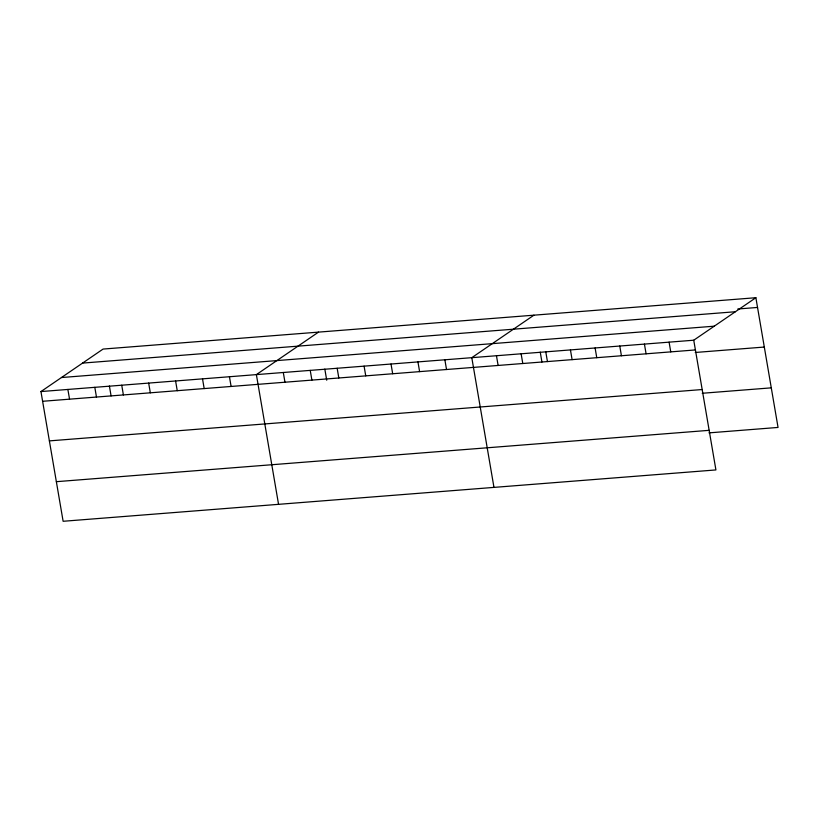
<?xml version="1.0" encoding="UTF-8"?>
<svg xmlns="http://www.w3.org/2000/svg" width="819" height="819" viewBox="0 0 819 819"><rect width="100%" height="100%" fill="white"/><g stroke="black" fill="none" stroke-linecap="round" stroke-linejoin="round"><path stroke-width="1.23" d="M755.876 297.717L693.744 340.213L715.919 469.932L63.124 521.283L40.95 391.564L103.081 349.068L755.876 297.717L778.05 427.436L708.998 432.872M318.499 332.125L256.378 374.611L278.552 504.34M533.927 315.182L471.795 357.668L493.97 487.387M737.806 308.998L757.544 307.453M82.576 363.093L735.37 311.742M61.456 377.539L714.25 326.187M40.95 391.564L693.744 340.213M42.608 401.29L695.413 349.938M695.259 352.477L764.311 347.051M49.386 440.888L702.18 389.537M702.231 393.274L771.283 387.848M56.357 481.685L709.152 430.333M669.092 342.147L670.751 351.883M644.43 344.093L646.089 353.818M619.768 346.027L621.426 355.763M595.106 347.973L596.764 357.698M570.444 349.908L572.102 359.643M545.782 351.853L547.44 361.578M540.243 352.129L541.932 362.029M521.119 353.788L522.788 363.523M496.457 355.733L498.126 365.458M444.871 359.787L446.529 369.523M417.946 361.906L419.604 371.631M391.011 364.025L392.68 373.751M364.086 366.144L365.745 375.87M337.162 368.263L338.82 377.989M324.815 369.082L326.72 380.211M310.227 370.383L311.896 380.108M283.302 372.491L284.961 382.227M229.443 376.73L231.112 386.466M202.518 378.849L204.177 388.585M175.594 380.968L177.252 390.704M148.659 383.087L150.327 392.823M121.734 385.206L123.393 394.932M109.398 386.025L111.087 395.925M94.809 387.326L96.468 397.051M67.875 389.445L69.543 399.17"/></g></svg>
